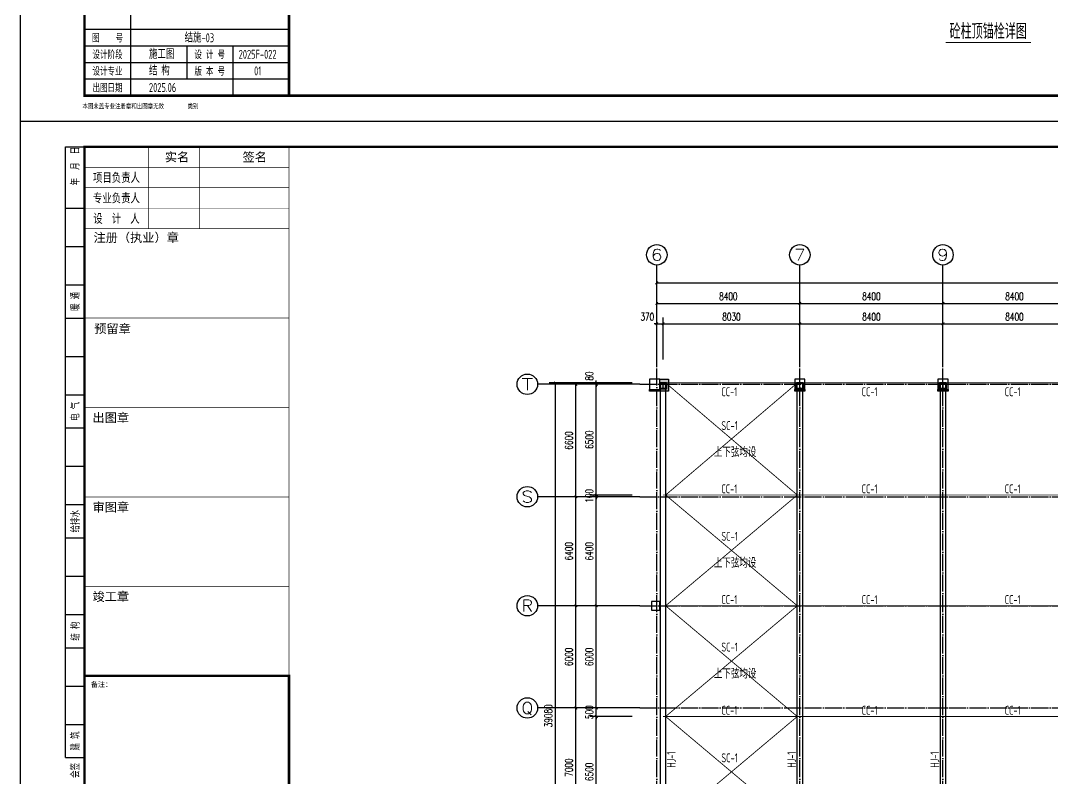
# Model space of a CAD drawing. Extents: x 712773 to 1022356, y -298958 to 209542.
# Drawn here: x 712773 to 773348, y -96326 to -51851 of the extents above; entities that cross this region are included whole.
import ezdxf
from ezdxf.enums import TextEntityAlignment as Align

# ---------------------------------------------------------------- set-up
doc = ezdxf.new("R2010")
doc.units = 0
doc.header["$LTSCALE"] = 500
doc.header["$MEASUREMENT"] = 0
doc.linetypes.add('DOTE', pattern=[2.42, 2, -0.2, 0.02, -0.2])
doc.layers.get('0').update_dxf_attribs({"linetype": 'CONTINUOUS'})
doc.layers.get('DEFPOINTS').update_dxf_attribs({"linetype": 'CONTINUOUS'})
doc.layers.add('0S-柱-线', color=50, linetype='CONTINUOUS', lineweight=30)
for name, color, linetype in [('2001', 4, 'CONTINUOUS'), ('AXIS', 3, 'CONTINUOUS'), ('AXIS_TEXT', 7, 'CONTINUOUS'), ('CAMERA', 6, 'CONTINUOUS'), ('DOTE', 1, 'DOTE'), ('PUB_TEXT', 7, 'CONTINUOUS'), ('T-TK', 157, 'CONTINUOUS'), ('图层1', 165, 'CONTINUOUS'), ('梁柱', 4, 'CONTINUOUS'), ('照明平面标注层', 111, 'CONTINUOUS'), ('钢架', 7, 'CONTINUOUS')]:
    doc.layers.add(name, color=color, linetype=linetype)
doc.styles.add('_TCH_AXIS', font='COMPLEX', dxfattribs={"bigfont": 'GBCBIG'})
doc.styles.add('_TCH_DIM', font='SIMPLEX', dxfattribs={"bigfont": 'GBCBIG'})
doc.styles.add('_TCH_DIM_T3', font='SIMPLEX', dxfattribs={"width": 0.705882, "bigfont": 'GBCBIG'})
doc.styles.add('COMPLEX', font='COMPLEX')
doc.styles.add('TK1-TY', font='simhei.ttf')
doc.styles.add('TK2-TY', font='', dxfattribs={"width": 0.8})
doc.styles.add('TSSD_Dimension', font='Tssdeng.shx', dxfattribs={"width": 0.7, "bigfont": 'hztxt.shx'})
doc.styles.add('TSSD_Rein', font='tssdeng.shx', dxfattribs={"width": 0.7, "bigfont": 'hztxt.shx'})
doc.styles.add('图框JND-宋体', font='')
doc.styles.get('TK2-TY').set_extended_font_data('NSimSun')
doc.styles.get('图框JND-宋体').set_extended_font_data('SimSun')
doc.dimstyles.new('_TCH_ARCH&&150', dxfattribs={"dimtxt": 446.25, "dimasz": 150, "dimexe": 375, "dimexo": 450, "dimgap": 189.375, "dimtad": 1, "dimdec": 0, "dimzin": 0, "dimdsep": 46, "dimtxsty": '_TCH_DIM_T3', "dimblk": 'ARCHTICK', "dimcen": 0.09, "dimclrt": 7, "dimazin": 2, "dimtfac": 1, "dimtdec": 0, "dimtix": 1, "dimtmove": 2, "dimatfit": 3, "dimfxl": 0, "dimtolj": 1, "dimtzin": 0, "dimarcsym": 0})

# ---------------------------------------------------------------- blocks, each defined once
blk = doc.blocks.new('A1E图框')
at = {"layer": 'T-TK'}
for p, q in [((34800, -84100), (34800, -24700)), ((34800, -24700), (118900, -24700)), ((36550, -49600), (36550, -25700)), ((36550, -25700), (37300, -25700)), ((36550, -28100), (37300, -28100)), ((36550, -29600), (37300, -29600)), ((36550, -31100), (37300, -31100)), ((36550, -32400), (37300, -32400)), ((36550, -33900), (37300, -33900)), ((36550, -35400), (37300, -35400)), ((36550, -36700), (37300, -36700)), ((36550, -36700), (37300, -36700)), ((36550, -38200), (37300, -38200)), ((36550, -39700), (37300, -39700)), ((36550, -41000), (37300, -41000)), ((36550, -41000), (37300, -41000)), ((36550, -42500), (37300, -42500)), ((36550, -44000), (37300, -44000)), ((36550, -45300), (37300, -45300)), ((36550, -46800), (37300, -46800)), ((36550, -48300), (37300, -48300)), ((36550, -49600), (37300, -49600)), ((39100, -75307), (39100, -83107)), ((45300, -80507), (37300, -80507)), ((45300, -81157), (37300, -81157)), ((41300, -81157), (41300, -82457)), ((43100, -81157), (43100, -83107)), ((45300, -81807), (37300, -81807)), ((45300, -82457), (37300, -82457)), ((34800, -84100), (118900, -84100))]:
    blk.add_line(p, q, dxfattribs=at)
for points, const_width in [([(37300, -83100), (117900, -83100), (117900, -25700), (37300, -25700)], 100), ([(45300, -83100), (37300, -83100), (37300, -46400), (45300, -46400)], 100), ([(37300, -83100), (45300, -83100), (45300, -55400), (37300, -55400)], 60)]:
    blk.add_lwpolyline(points, close=True, dxfattribs=dict(at, const_width=const_width))
at = {"layer": '图层1', "linetype": 'Continuous'}
for p in [(43800, -25700), (37300, -46400)]:
    blk.add_line(p, (37300, -25700), dxfattribs=at)
at = {"layer": '图层1', "linetype": 'Continuous', "const_width": 25}
for points in [[(39800, -25700), (39800, -28900)], [(41800, -25700), (41800, -28900)], [(45300, -25700), (45300, -46400)], [(45300, -26500), (37300, -26500)], [(45300, -27300), (37300, -27300)], [(45300, -28100), (37300, -28100)], [(45300, -28900), (37300, -28900)], [(45300, -32400), (37300, -32400)], [(45300, -35900), (37300, -35900)], [(45300, -39400), (37300, -39400)], [(45300, -42900), (37300, -42900)], [(43800, -46400), (37300, -46400)]]:
    blk.add_lwpolyline(points, dxfattribs=at)
at = {"layer": 'AXIS_TEXT', "style": 'TSSD_Dimension', "width": 0.7}
for s, p in [('施工图', (39823, -81654)), ('2025F-022', (43334, -81654)), ('结 构 ', (39823, -82304)), ('01', (43938, -82304)), ('2025.06', (39823, -82954))]:
    blk.add_text(s, height=350, dxfattribs=at).set_placement(p)
at = {"layer": 'T-TK', "style": 'TK2-TY', "width": 0.7}
blk.add_text('年  月  日', height=300, rotation=90, dxfattribs=at).set_placement((37073, -27212))
for s, p in [('暖 通', (36926, -31750)), ('电 气', (36927, -36050)), ('给排水', (36929, -40350)), ('结 构', (36929, -44650)), ('建 筑', (36928, -48950)), ('会签', (36925, -50102))]:
    blk.add_text(s, height=300, rotation=90, dxfattribs=at).set_placement(p, align=Align.MIDDLE_CENTER)
at = {"layer": 'T-TK', "style": 'TK1-TY'}
blk.add_text('备注：', height=200, dxfattribs=at).set_placement((37544, -46836))
at = {"layer": 'T-TK', "style": 'TK2-TY', "width": 0.7}
for s, p in [('图    号', (38200, -80832)), ('设计阶段', (38200, -81482)), ('设 计 号', (42200, -81483)), ('设计专业', (38200, -82132)), ('版 本 号', (42200, -82134)), ('出图日期', (38200, -82782))]:
    blk.add_text(s, height=300, dxfattribs=at).set_placement(p, align=Align.MIDDLE_CENTER)
at = {"layer": 'T-TK', "style": 'TK2-TY', "width": 0.8}
for s, height, p in [('本图未盖专业注册章和出图章无效', 189.87, (37220, -83601)), ('类别', 189.9, (41332, -83601))]:
    blk.add_text(s, height=height, dxfattribs=at).set_placement(p)
at = {"layer": '图层1', "style": '图框JND-宋体'}
for s, p in [('实名', (40921, -26100)), ('签名', (43965, -26100))]:
    blk.add_text(s, height=350, dxfattribs=at).set_placement(p, align=Align.MIDDLE_CENTER)
at = {"layer": '图层1', "style": '图框JND-宋体', "width": 0.75}
for s, p in [('项目负责人', (38550, -26900)), ('专业负责人', (38550, -27700)), ('设  计  人', (38550, -28500))]:
    blk.add_text(s, height=350, dxfattribs=at).set_placement(p, align=Align.MIDDLE_CENTER)
at = {"layer": '图层1', "style": '图框JND-宋体'}
for s, p in [('注册（执业）章', (37653, -29074)), ('预留章', (37679, -32643)), ('出图章', (37614, -36124)), ('审图章', (37614, -39624)), ('竣工章', (37614, -43124))]:
    blk.add_text(s, height=350, dxfattribs=at).set_placement(p, align=Align.TOP_LEFT)
blk = doc.blocks.new('esrtggheghghsgehrbe')
for points in [[(750803, -72896), (750803, -73596), (750303, -73596), (749703, -73596), (749703, -73496), (750303, -73496), (750303, -72896)], [(750298, -73091), (750688, -73091), (750688, -73481), (750298, -73481)], [(758328, -73091), (758718, -73091), (758718, -73481), (758328, -73481)], [(766728, -73091), (767118, -73091), (767118, -73481), (766728, -73481)], [(758223, -73596), (758223, -73496), (758823, -73496), (758823, -73596)], [(766623, -73596), (766623, -73496), (767223, -73496), (767223, -73596)]]:
    blk.add_lwpolyline(points, close=True)
at = {"layer": '梁柱'}
for p, q in [((750368, -73116), (750618, -73116)), ((750368, -73130), (750368, -73116)), ((750368, -73130), (750618, -73130)), ((750489, -73442), (750489, -73130)), ((750498, -73442), (750498, -73130)), ((750618, -73116), (750618, -73130)), ((758398, -73116), (758648, -73116)), ((758398, -73130), (758398, -73116)), ((758398, -73130), (758648, -73130)), ((758519, -73442), (758519, -73130)), ((758528, -73442), (758528, -73130)), ((758648, -73116), (758648, -73130)), ((766798, -73116), (767048, -73116)), ((766798, -73130), (766798, -73116)), ((766798, -73130), (767048, -73130)), ((766919, -73442), (766919, -73130)), ((766928, -73442), (766928, -73130)), ((767048, -73116), (767048, -73130)), ((750618, -73442), (750368, -73442)), ((750368, -73456), (750368, -73442)), ((750618, -73456), (750368, -73456)), ((750618, -73442), (750618, -73456)), ((758648, -73442), (758398, -73442)), ((758398, -73456), (758398, -73442)), ((758648, -73456), (758398, -73456)), ((758648, -73442), (758648, -73456)), ((767048, -73442), (766798, -73442)), ((766798, -73456), (766798, -73442)), ((767048, -73456), (766798, -73456)), ((767048, -73442), (767048, -73456))]:
    blk.add_line(p, q, dxfattribs=at)
blk = doc.blocks.new('_ArchTick')
at = {"color": 0, "linetype": 'ByBlock', "const_width": 0.4}
blk.add_lwpolyline([(-0.5, -0.5), (0.5, 0.5)], dxfattribs=at)
blk = doc.blocks.new('*D78')
at = {"layer": 'AXIS', "color": 0, "lineweight": -2, "transparency": 16777216}
for p, q in [((750123, -71746), (750123, -66871)), ((817323, -71746), (817323, -66871)), ((750123, -67246), (817323, -67246))]:
    blk.add_line(p, q, dxfattribs=at)
at = {"layer": 'DEFPOINTS', "color": 0, "transparency": 16777216}
for p in [(817323, -67246), (750123, -72196), (817323, -72196)]:
    blk.add_point(p, dxfattribs=at)
at = {"layer": 'AXIS', "color": 0, "lineweight": -2, "transparency": 16777216, "xscale": 150, "yscale": 150, "zscale": 150, "rotation": 180}
blk.add_blockref('_ArchTick', (750123, -67246), dxfattribs=at)
at = {"layer": 'AXIS', "color": 0, "lineweight": -2, "transparency": 16777216, "xscale": 150, "yscale": 150, "zscale": 150}
blk.add_blockref('_ArchTick', (817323, -67246), dxfattribs=at)
at = {"layer": 'AXIS', "color": 7, "transparency": 16777216, "insert": (783723, -66833), "char_height": 446.2, "attachment_point": 5, "style": '_TCH_DIM_T3'}
blk.add_mtext('\\A1;67200', dxfattribs=at)
blk = doc.blocks.new('*D79')
at = {"layer": 'AXIS', "color": 0, "lineweight": -2, "transparency": 16777216}
for p, q in [((750123, -71746), (750123, -68071)), ((750123, -68446), (758523, -68446)), ((758523, -71746), (758523, -68071))]:
    blk.add_line(p, q, dxfattribs=at)
at = {"layer": 'DEFPOINTS', "color": 0, "transparency": 16777216}
for p in [(758523, -68446), (750123, -72196), (758523, -72196)]:
    blk.add_point(p, dxfattribs=at)
at = {"layer": 'AXIS', "color": 0, "lineweight": -2, "transparency": 16777216, "xscale": 150, "yscale": 150, "zscale": 150, "rotation": 180}
blk.add_blockref('_ArchTick', (750123, -68446), dxfattribs=at)
at = {"layer": 'AXIS', "color": 0, "lineweight": -2, "transparency": 16777216, "xscale": 150, "yscale": 150, "zscale": 150}
blk.add_blockref('_ArchTick', (758523, -68446), dxfattribs=at)
at = {"layer": 'AXIS', "color": 7, "transparency": 16777216, "insert": (754323, -68033), "char_height": 446.2, "attachment_point": 5, "style": '_TCH_DIM_T3'}
blk.add_mtext('\\A1;8400', dxfattribs=at)
blk = doc.blocks.new('*D80')
at = {"layer": 'AXIS', "color": 0, "lineweight": -2, "transparency": 16777216}
for p, q in [((758523, -71746), (758523, -68071)), ((758523, -68446), (766923, -68446)), ((766923, -71746), (766923, -68071))]:
    blk.add_line(p, q, dxfattribs=at)
at = {"layer": 'DEFPOINTS', "color": 0, "transparency": 16777216}
for p in [(766923, -68446), (758523, -72196), (766923, -72196)]:
    blk.add_point(p, dxfattribs=at)
at = {"layer": 'AXIS', "color": 0, "lineweight": -2, "transparency": 16777216, "xscale": 150, "yscale": 150, "zscale": 150, "rotation": 180}
blk.add_blockref('_ArchTick', (758523, -68446), dxfattribs=at)
at = {"layer": 'AXIS', "color": 0, "lineweight": -2, "transparency": 16777216, "xscale": 150, "yscale": 150, "zscale": 150}
blk.add_blockref('_ArchTick', (766923, -68446), dxfattribs=at)
at = {"layer": 'AXIS', "color": 7, "transparency": 16777216, "insert": (762723, -68033), "char_height": 446.2, "attachment_point": 5, "style": '_TCH_DIM_T3'}
blk.add_mtext('\\A1;8400', dxfattribs=at)
blk = doc.blocks.new('*D81')
at = {"layer": 'AXIS', "color": 0, "lineweight": -2, "transparency": 16777216}
for p, q in [((766923, -71746), (766923, -68071)), ((766923, -68446), (775323, -68446)), ((775323, -71746), (775323, -68071))]:
    blk.add_line(p, q, dxfattribs=at)
at = {"layer": 'DEFPOINTS', "color": 0, "transparency": 16777216}
for p in [(775323, -68446), (766923, -72196), (775323, -72196)]:
    blk.add_point(p, dxfattribs=at)
at = {"layer": 'AXIS', "color": 0, "lineweight": -2, "transparency": 16777216, "xscale": 150, "yscale": 150, "zscale": 150, "rotation": 180}
blk.add_blockref('_ArchTick', (766923, -68446), dxfattribs=at)
at = {"layer": 'AXIS', "color": 0, "lineweight": -2, "transparency": 16777216, "xscale": 150, "yscale": 150, "zscale": 150}
blk.add_blockref('_ArchTick', (775323, -68446), dxfattribs=at)
at = {"layer": 'AXIS', "color": 7, "transparency": 16777216, "insert": (771123, -68033), "char_height": 446.2, "attachment_point": 5, "style": '_TCH_DIM_T3'}
blk.add_mtext('\\A1;8400', dxfattribs=at)
blk = doc.blocks.new('*D88')
at = {"layer": 'AXIS', "color": 0, "lineweight": -2, "transparency": 16777216}
for p, q in [((748673, -73116), (743798, -73116)), ((744173, -112196), (744173, -73116)), ((748673, -112196), (743798, -112196))]:
    blk.add_line(p, q, dxfattribs=at)
at = {"layer": 'DEFPOINTS', "color": 0, "transparency": 16777216}
for p in [(744173, -73116), (749123, -73116), (749123, -112196)]:
    blk.add_point(p, dxfattribs=at)
at = {"layer": 'AXIS', "color": 0, "lineweight": -2, "transparency": 16777216, "xscale": 150, "yscale": 150, "zscale": 150}
for p, rotation in [((744173, -73116), 90), ((744173, -112196), 270)]:
    blk.add_blockref('_ArchTick', p, dxfattribs=dict(at, rotation=rotation))
at = {"layer": 'AXIS', "color": 7, "transparency": 16777216, "insert": (743761, -92656), "char_height": 446.2, "attachment_point": 5, "rotation": 90, "style": '_TCH_DIM_T3'}
blk.add_mtext('\\A1;39080', dxfattribs=at)
blk = doc.blocks.new('*D91')
at = {"layer": 'AXIS', "color": 0, "lineweight": -2, "transparency": 16777216}
for p, q in [((748673, -92196), (744998, -92196)), ((745373, -99196), (745373, -92196)), ((748673, -99196), (744998, -99196))]:
    blk.add_line(p, q, dxfattribs=at)
at = {"layer": 'DEFPOINTS', "color": 0, "transparency": 16777216}
for p in [(745373, -92196), (749123, -92196), (749123, -99196)]:
    blk.add_point(p, dxfattribs=at)
at = {"layer": 'AXIS', "color": 0, "lineweight": -2, "transparency": 16777216, "xscale": 150, "yscale": 150, "zscale": 150}
for p, rotation in [((745373, -92196), 90), ((745373, -99196), 270)]:
    blk.add_blockref('_ArchTick', p, dxfattribs=dict(at, rotation=rotation))
at = {"layer": 'AXIS', "color": 7, "transparency": 16777216, "insert": (744961, -95696), "char_height": 446.2, "attachment_point": 5, "rotation": 90, "style": '_TCH_DIM_T3'}
blk.add_mtext('\\A1;7000', dxfattribs=at)
blk = doc.blocks.new('*D92')
at = {"layer": 'AXIS', "color": 0, "lineweight": -2, "transparency": 16777216}
for p, q in [((748673, -86196), (744998, -86196)), ((745373, -92196), (745373, -86196)), ((748673, -92196), (744998, -92196))]:
    blk.add_line(p, q, dxfattribs=at)
at = {"layer": 'DEFPOINTS', "color": 0, "transparency": 16777216}
for p in [(745373, -86196), (749123, -86196), (749123, -92196)]:
    blk.add_point(p, dxfattribs=at)
at = {"layer": 'AXIS', "color": 0, "lineweight": -2, "transparency": 16777216, "xscale": 150, "yscale": 150, "zscale": 150}
for p, rotation in [((745373, -86196), 90), ((745373, -92196), 270)]:
    blk.add_blockref('_ArchTick', p, dxfattribs=dict(at, rotation=rotation))
at = {"layer": 'AXIS', "color": 7, "transparency": 16777216, "insert": (744961, -89196), "char_height": 446.2, "attachment_point": 5, "rotation": 90, "style": '_TCH_DIM_T3'}
blk.add_mtext('\\A1;6000', dxfattribs=at)
blk = doc.blocks.new('*D93')
at = {"layer": 'AXIS', "color": 0, "lineweight": -2, "transparency": 16777216}
for p, q in [((748673, -79796), (744998, -79796)), ((745373, -86196), (745373, -79796)), ((748673, -86196), (744998, -86196))]:
    blk.add_line(p, q, dxfattribs=at)
at = {"layer": 'DEFPOINTS', "color": 0, "transparency": 16777216}
for p in [(745373, -79796), (749123, -79796), (749123, -86196)]:
    blk.add_point(p, dxfattribs=at)
at = {"layer": 'AXIS', "color": 0, "lineweight": -2, "transparency": 16777216, "xscale": 150, "yscale": 150, "zscale": 150}
for p, rotation in [((745373, -79796), 90), ((745373, -86196), 270)]:
    blk.add_blockref('_ArchTick', p, dxfattribs=dict(at, rotation=rotation))
at = {"layer": 'AXIS', "color": 7, "transparency": 16777216, "insert": (744961, -82996), "char_height": 446.2, "attachment_point": 5, "rotation": 90, "style": '_TCH_DIM_T3'}
blk.add_mtext('\\A1;6400', dxfattribs=at)
blk = doc.blocks.new('*D94')
at = {"layer": 'AXIS', "color": 0, "lineweight": -2, "transparency": 16777216}
for p, q in [((748673, -73196), (744998, -73196)), ((745373, -79796), (745373, -73196)), ((748673, -79796), (744998, -79796))]:
    blk.add_line(p, q, dxfattribs=at)
at = {"layer": 'DEFPOINTS', "color": 0, "transparency": 16777216}
for p in [(745373, -73196), (749123, -73196), (749123, -79796)]:
    blk.add_point(p, dxfattribs=at)
at = {"layer": 'AXIS', "color": 0, "lineweight": -2, "transparency": 16777216, "xscale": 150, "yscale": 150, "zscale": 150}
for p, rotation in [((745373, -73196), 90), ((745373, -79796), 270)]:
    blk.add_blockref('_ArchTick', p, dxfattribs=dict(at, rotation=rotation))
at = {"layer": 'AXIS', "color": 7, "transparency": 16777216, "insert": (744961, -76496), "char_height": 446.2, "attachment_point": 5, "rotation": 90, "style": '_TCH_DIM_T3'}
blk.add_mtext('\\A1;6600', dxfattribs=at)
blk = doc.blocks.new('*D105')
at = {"layer": 'AXIS', "color": 0, "lineweight": -2, "transparency": 16777216}
for p, q in [((748673, -92696), (746198, -92696)), ((746573, -99196), (746573, -92696)), ((748673, -99196), (746198, -99196))]:
    blk.add_line(p, q, dxfattribs=at)
at = {"layer": 'DEFPOINTS', "color": 0, "transparency": 16777216}
for p in [(746573, -92696), (749123, -92696), (749123, -99196)]:
    blk.add_point(p, dxfattribs=at)
at = {"layer": 'AXIS', "color": 0, "lineweight": -2, "transparency": 16777216, "xscale": 150, "yscale": 150, "zscale": 150}
for p, rotation in [((746573, -92696), 90), ((746573, -99196), 270)]:
    blk.add_blockref('_ArchTick', p, dxfattribs=dict(at, rotation=rotation))
at = {"layer": 'AXIS', "color": 7, "transparency": 16777216, "insert": (746161, -95946), "char_height": 446.2, "attachment_point": 5, "rotation": 90, "style": '_TCH_DIM_T3'}
blk.add_mtext('\\A1;6500', dxfattribs=at)
blk = doc.blocks.new('*D106')
at = {"layer": 'AXIS', "color": 0, "lineweight": -2, "transparency": 16777216}
for p, q in [((746573, -92196), (746573, -92046)), ((748673, -92196), (746198, -92196)), ((746573, -92696), (746573, -92196)), ((748673, -92696), (746198, -92696)), ((746573, -92696), (746573, -92846))]:
    blk.add_line(p, q, dxfattribs=at)
at = {"layer": 'DEFPOINTS', "color": 0, "transparency": 16777216}
for p in [(746573, -92196), (749123, -92196), (749123, -92696)]:
    blk.add_point(p, dxfattribs=at)
at = {"layer": 'AXIS', "color": 0, "lineweight": -2, "transparency": 16777216, "xscale": 150, "yscale": 150, "zscale": 150}
for p, rotation in [((746573, -92196), 270), ((746573, -92696), 90)]:
    blk.add_blockref('_ArchTick', p, dxfattribs=dict(at, rotation=rotation))
at = {"layer": 'AXIS', "color": 7, "transparency": 16777216, "insert": (746161, -92446), "char_height": 446.2, "attachment_point": 5, "rotation": 90, "style": '_TCH_DIM_T3'}
blk.add_mtext('\\A1;500', dxfattribs=at)
blk = doc.blocks.new('*D107')
at = {"layer": 'AXIS', "color": 0, "lineweight": -2, "transparency": 16777216}
for p, q in [((748673, -86196), (746198, -86196)), ((746573, -92196), (746573, -86196)), ((748673, -92196), (746198, -92196))]:
    blk.add_line(p, q, dxfattribs=at)
at = {"layer": 'DEFPOINTS', "color": 0, "transparency": 16777216}
for p in [(746573, -86196), (749123, -86196), (749123, -92196)]:
    blk.add_point(p, dxfattribs=at)
at = {"layer": 'AXIS', "color": 0, "lineweight": -2, "transparency": 16777216, "xscale": 150, "yscale": 150, "zscale": 150}
for p, rotation in [((746573, -86196), 90), ((746573, -92196), 270)]:
    blk.add_blockref('_ArchTick', p, dxfattribs=dict(at, rotation=rotation))
at = {"layer": 'AXIS', "color": 7, "transparency": 16777216, "insert": (746161, -89196), "char_height": 446.2, "attachment_point": 5, "rotation": 90, "style": '_TCH_DIM_T3'}
blk.add_mtext('\\A1;6000', dxfattribs=at)
blk = doc.blocks.new('*D108')
at = {"layer": 'AXIS', "color": 0, "lineweight": -2, "transparency": 16777216}
for p, q in [((748673, -79796), (746198, -79796)), ((746573, -86196), (746573, -79796)), ((748673, -86196), (746198, -86196))]:
    blk.add_line(p, q, dxfattribs=at)
at = {"layer": 'DEFPOINTS', "color": 0, "transparency": 16777216}
for p in [(746573, -79796), (749123, -79796), (749123, -86196)]:
    blk.add_point(p, dxfattribs=at)
at = {"layer": 'AXIS', "color": 0, "lineweight": -2, "transparency": 16777216, "xscale": 150, "yscale": 150, "zscale": 150}
for p, rotation in [((746573, -79796), 90), ((746573, -86196), 270)]:
    blk.add_blockref('_ArchTick', p, dxfattribs=dict(at, rotation=rotation))
at = {"layer": 'AXIS', "color": 7, "transparency": 16777216, "insert": (746161, -82996), "char_height": 446.2, "attachment_point": 5, "rotation": 90, "style": '_TCH_DIM_T3'}
blk.add_mtext('\\A1;6400', dxfattribs=at)
blk = doc.blocks.new('*D109')
at = {"layer": 'AXIS', "color": 0, "lineweight": -2, "transparency": 16777216}
for p, q in [((748673, -79696), (746198, -79696)), ((748673, -79796), (746198, -79796)), ((746573, -79696), (746573, -79546)), ((746573, -79796), (746573, -79696)), ((746573, -79796), (746573, -79946))]:
    blk.add_line(p, q, dxfattribs=at)
at = {"layer": 'DEFPOINTS', "color": 0, "transparency": 16777216}
for p in [(746573, -79696), (749123, -79696), (749123, -79796)]:
    blk.add_point(p, dxfattribs=at)
at = {"layer": 'AXIS', "color": 0, "lineweight": -2, "transparency": 16777216, "xscale": 150, "yscale": 150, "zscale": 150}
for p, rotation in [((746573, -79696), 270), ((746573, -79796), 90)]:
    blk.add_blockref('_ArchTick', p, dxfattribs=dict(at, rotation=rotation))
at = {"layer": 'AXIS', "color": 7, "transparency": 16777216, "insert": (746161, -79746), "char_height": 446.2, "attachment_point": 5, "rotation": 90, "style": '_TCH_DIM_T3'}
blk.add_mtext('\\A1;100', dxfattribs=at)
blk = doc.blocks.new('*D110')
at = {"layer": 'AXIS', "color": 0, "lineweight": -2, "transparency": 16777216}
for p, q in [((748673, -73196), (746198, -73196)), ((746573, -79696), (746573, -73196)), ((748673, -79696), (746198, -79696))]:
    blk.add_line(p, q, dxfattribs=at)
at = {"layer": 'DEFPOINTS', "color": 0, "transparency": 16777216}
for p in [(746573, -73196), (749123, -73196), (749123, -79696)]:
    blk.add_point(p, dxfattribs=at)
at = {"layer": 'AXIS', "color": 0, "lineweight": -2, "transparency": 16777216, "xscale": 150, "yscale": 150, "zscale": 150}
for p, rotation in [((746573, -73196), 90), ((746573, -79696), 270)]:
    blk.add_blockref('_ArchTick', p, dxfattribs=dict(at, rotation=rotation))
at = {"layer": 'AXIS', "color": 7, "transparency": 16777216, "insert": (746161, -76446), "char_height": 446.2, "attachment_point": 5, "rotation": 90, "style": '_TCH_DIM_T3'}
blk.add_mtext('\\A1;6500', dxfattribs=at)
blk = doc.blocks.new('*D111')
at = {"layer": 'AXIS', "color": 0, "lineweight": -2, "transparency": 16777216}
for p, q in [((748673, -73116), (746198, -73116)), ((748673, -73196), (746198, -73196)), ((746573, -73116), (746573, -72966)), ((746573, -73196), (746573, -73116)), ((746573, -73196), (746573, -73346))]:
    blk.add_line(p, q, dxfattribs=at)
at = {"layer": 'DEFPOINTS', "color": 0, "transparency": 16777216}
for p in [(746573, -73116), (749123, -73116), (749123, -73196)]:
    blk.add_point(p, dxfattribs=at)
at = {"layer": 'AXIS', "color": 0, "lineweight": -2, "transparency": 16777216, "xscale": 150, "yscale": 150, "zscale": 150}
for p, rotation in [((746573, -73116), 270), ((746573, -73196), 90)]:
    blk.add_blockref('_ArchTick', p, dxfattribs=dict(at, rotation=rotation))
at = {"layer": 'AXIS', "color": 7, "transparency": 16777216, "insert": (746161, -72711), "char_height": 446.2, "attachment_point": 5, "rotation": 90, "style": '_TCH_DIM_T3'}
blk.add_mtext('\\A1;80', dxfattribs=at)
blk = doc.blocks.new('*D207')
at = {"layer": 'AXIS', "color": 0, "lineweight": -2, "transparency": 16777216}
for p, q in [((750123, -69646), (749973, -69646)), ((750123, -71746), (750123, -69271)), ((750123, -69646), (750493, -69646)), ((750493, -71746), (750493, -69271)), ((750493, -69646), (750643, -69646))]:
    blk.add_line(p, q, dxfattribs=at)
at = {"layer": 'DEFPOINTS', "color": 0, "transparency": 16777216}
for p in [(750493, -69646), (750123, -72196), (750493, -72196)]:
    blk.add_point(p, dxfattribs=at)
at = {"layer": 'AXIS', "color": 0, "lineweight": -2, "transparency": 16777216, "xscale": 150, "yscale": 150, "zscale": 150}
blk.add_blockref('_ArchTick', (750123, -69646), dxfattribs=at)
at = {"layer": 'AXIS', "color": 0, "lineweight": -2, "transparency": 16777216, "xscale": 150, "yscale": 150, "zscale": 150, "rotation": 180}
blk.add_blockref('_ArchTick', (750493, -69646), dxfattribs=at)
at = {"layer": 'AXIS', "color": 7, "transparency": 16777216, "insert": (749568, -69233), "char_height": 446.2, "attachment_point": 5, "style": '_TCH_DIM_T3'}
blk.add_mtext('\\A1;370', dxfattribs=at)
blk = doc.blocks.new('*D208')
at = {"layer": 'AXIS', "color": 0, "lineweight": -2, "transparency": 16777216}
for p, q in [((750493, -71746), (750493, -69271)), ((750493, -69646), (758523, -69646)), ((758523, -71746), (758523, -69271))]:
    blk.add_line(p, q, dxfattribs=at)
at = {"layer": 'DEFPOINTS', "color": 0, "transparency": 16777216}
for p in [(758523, -69646), (750493, -72196), (758523, -72196)]:
    blk.add_point(p, dxfattribs=at)
at = {"layer": 'AXIS', "color": 0, "lineweight": -2, "transparency": 16777216, "xscale": 150, "yscale": 150, "zscale": 150, "rotation": 180}
blk.add_blockref('_ArchTick', (750493, -69646), dxfattribs=at)
at = {"layer": 'AXIS', "color": 0, "lineweight": -2, "transparency": 16777216, "xscale": 150, "yscale": 150, "zscale": 150}
blk.add_blockref('_ArchTick', (758523, -69646), dxfattribs=at)
at = {"layer": 'AXIS', "color": 7, "transparency": 16777216, "insert": (754508, -69233), "char_height": 446.2, "attachment_point": 5, "style": '_TCH_DIM_T3'}
blk.add_mtext('\\A1;8030', dxfattribs=at)
blk = doc.blocks.new('*D209')
at = {"layer": 'AXIS', "color": 0, "lineweight": -2, "transparency": 16777216}
for p, q in [((758523, -71746), (758523, -69271)), ((758523, -69646), (766923, -69646)), ((766923, -71746), (766923, -69271))]:
    blk.add_line(p, q, dxfattribs=at)
at = {"layer": 'DEFPOINTS', "color": 0, "transparency": 16777216}
for p in [(766923, -69646), (758523, -72196), (766923, -72196)]:
    blk.add_point(p, dxfattribs=at)
at = {"layer": 'AXIS', "color": 0, "lineweight": -2, "transparency": 16777216, "xscale": 150, "yscale": 150, "zscale": 150, "rotation": 180}
blk.add_blockref('_ArchTick', (758523, -69646), dxfattribs=at)
at = {"layer": 'AXIS', "color": 0, "lineweight": -2, "transparency": 16777216, "xscale": 150, "yscale": 150, "zscale": 150}
blk.add_blockref('_ArchTick', (766923, -69646), dxfattribs=at)
at = {"layer": 'AXIS', "color": 7, "transparency": 16777216, "insert": (762723, -69233), "char_height": 446.2, "attachment_point": 5, "style": '_TCH_DIM_T3'}
blk.add_mtext('\\A1;8400', dxfattribs=at)
blk = doc.blocks.new('*D210')
at = {"layer": 'AXIS', "color": 0, "lineweight": -2, "transparency": 16777216}
for p, q in [((766923, -71746), (766923, -69271)), ((766923, -69646), (775323, -69646)), ((775323, -71746), (775323, -69271))]:
    blk.add_line(p, q, dxfattribs=at)
at = {"layer": 'DEFPOINTS', "color": 0, "transparency": 16777216}
for p in [(775323, -69646), (766923, -72196), (775323, -72196)]:
    blk.add_point(p, dxfattribs=at)
at = {"layer": 'AXIS', "color": 0, "lineweight": -2, "transparency": 16777216, "xscale": 150, "yscale": 150, "zscale": 150, "rotation": 180}
blk.add_blockref('_ArchTick', (766923, -69646), dxfattribs=at)
at = {"layer": 'AXIS', "color": 0, "lineweight": -2, "transparency": 16777216, "xscale": 150, "yscale": 150, "zscale": 150}
blk.add_blockref('_ArchTick', (775323, -69646), dxfattribs=at)
at = {"layer": 'AXIS', "color": 7, "transparency": 16777216, "insert": (771123, -69233), "char_height": 446.2, "attachment_point": 5, "style": '_TCH_DIM_T3'}
blk.add_mtext('\\A1;8400', dxfattribs=at)
blk = doc.blocks.new('_AXISO')
blk.add_circle((0, 0), 0.5)
at = {"layer": 'AXIS_TEXT', "style": 'COMPLEX', "width": 1.302083}
blk.add_attdef('A', text='', height=0.56, dxfattribs=at).set_placement((-0.25, -0.28), (0.25, -0.28), align=Align.FIT)

msp = doc.modelspace()

# ---------------------------------------------------------------- hatches: boundary and pattern name
h = msp.add_hatch()
h.set_pattern_fill('混凝土', color=256, scale=50)
h.set_pattern_definition([(50, (0, -89100), (358.63009, -31.37607), [37.5, -412.5]), (355, (0, -89100), (-69.37567, 376.09607), [30, -330]), (100.4514, (29.9, -89102.6), (289.25469, 344.71977), [31.8701, -350.57106]), (46.1842, (0, -89000), (533.62052, -82.7595), [56.25, -618.75]), (96.6356, (44.47, -89006.9), (467.33135, 487.05894), [47.80514, -525.8565]), (351.1842, (0, -89000), (467.33097, 487.0593), [45, -495]), (21, (50, -89025), (298.45353, -201.30945), [37.5, -412.5]), (326, (50, -89025), (121.65767, 362.57502), [30, -330]), (71.4514, (74.87, -89041.78), (420.11131, 161.26525), [31.8701, -350.57106]), (37.5, (0, -89100), (6.079928, 166.446927), [0, -326, 0, -335, 0, -331.25]), (7.5, (0, -89100), (131.53477, 197.205856), [0, -191, 0, -318.5, 0, -126.25]), (327.5, (-111.5, -89100), (266.911218, -11.277436), [0, -125, 0, -390, 0, -517.5]), (317.5, (-161.5, -89100), (291.593085, 50.05249), [0, -162.5, 0, -259, 0, -367.5])])
h.paths.add_polyline_path([(750803, -72895.5), (750803, -73595.5), (750303, -73595.5), (749703, -73595.5), (749703, -73495.5), (750303, -73495.5), (750303, -72895.5)])
h.paths.add_polyline_path([(758223, -73595.5), (758223, -73495.5), (758823, -73495.5), (758823, -73595.5)])
h.paths.add_polyline_path([(766623, -73595.5), (766623, -73495.5), (767223, -73495.5), (767223, -73595.5)])
h.paths.add_polyline_path([(775023, -73595.5), (775023, -73495.5), (775623, -73495.5), (775623, -73595.5)])
h.paths.add_polyline_path([(783803, -73595.5), (783803, -73495.5), (784403, -73495.5), (784403, -73595.5)])
h.paths.add_polyline_path([(783043, -73595.5), (783043, -73495.5), (783643, -73495.5), (783643, -73595.5)])
h.paths.add_polyline_path([(791823, -73595.5), (791823, -73495.5), (792423, -73495.5), (792423, -73595.5)])
h.paths.add_polyline_path([(800223, -73595.5), (800223, -73495.5), (800823, -73495.5), (800823, -73595.5)])
h.paths.add_polyline_path([(808623, -73595.5), (808623, -73495.5), (809223, -73495.5), (809223, -73595.5)])
h.paths.add_polyline_path([(817023, -72895.5), (817023, -73495.5), (817623, -73495.5), (817623, -73595.5), (816773, -73595.5), (816773, -72895.5)])

# ---------------------------------------------------------------- linework, layer by layer
at = {"color": 5, "const_width": 50}
for points in [[(750493, -73115.5), (783493, -73115.5)], [(750493, -79695.5), (783493, -79695.5)], [(750493, -86195.5), (783493, -86195.5)], [(750493, -92695.5), (783493, -92695.5)]]:
    msp.add_lwpolyline(points, dxfattribs=at)
at = {"layer": '0S-柱-线'}
for points in [[(750303, -73495.5), (750303, -72895.5), (749703, -72895.5), (749703, -73495.5)], [(758823, -73495.5), (758823, -72895.5), (758223, -72895.5), (758223, -73495.5)], [(767223, -73495.5), (767223, -72895.5), (766623, -72895.5), (766623, -73495.5)], [(750303, -86445.5), (750303, -85945.5), (749803, -85945.5), (749803, -86445.5)]]:
    msp.add_lwpolyline(points, close=True, dxfattribs=at)
at = {"layer": '2001'}
for points in [[(750643, -112095.5), (750343, -112095.5), (750343, -73115.5), (750643, -73115.5)], [(758673, -112095.5), (758373, -112095.5), (758373, -73115.5), (758673, -73115.5)], [(767073, -112095.5), (766773, -112095.5), (766773, -73115.5), (767073, -73115.5)]]:
    msp.add_lwpolyline(points, close=True, dxfattribs=at)
at = {"layer": 'AXIS'}
for p, q in [((750123, -72195.5), (750123, -66195.5)), ((758523, -72195.5), (758523, -66195.5)), ((766923, -72195.5), (766923, -66195.5)), ((749123, -73195.5), (743123, -73195.5)), ((749123, -79795.5), (743123, -79795.5)), ((749123, -86195.5), (743123, -86195.5)), ((749123, -92195.5), (743123, -92195.5))]:
    msp.add_line(p, q, dxfattribs=at)
at = {"layer": 'CAMERA', "const_width": 50}
for points in [[(758373, -73115.5), (750643, -79695.5), (758373, -86195.5), (750643, -92695.5), (758373, -99195.5), (750643, -105695.5), (758373, -112095.5)], [(750643, -73115.5), (758373, -79695.5), (750643, -86195.5), (758373, -92695.5), (750643, -99195.5), (758373, -105695.5), (750643, -112095.5)]]:
    msp.add_lwpolyline(points, dxfattribs=at)
at = {"layer": 'DOTE'}
for p, q in [((750123, -113195.5), (750123, -72195.5)), ((758523, -113195.5), (758523, -72195.5)), ((766923, -113195.5), (766923, -72195.5)), ((749123, -73195.5), (818323, -73195.5)), ((749123, -79795.5), (818323, -79795.5)), ((749123, -86195.5), (818323, -86195.5)), ((749123, -92195.5), (818323, -92195.5))]:
    msp.add_line(p, q, dxfattribs=at)
at = {"layer": 'PUB_TEXT', "color": 7, "const_width": 66.6}
msp.add_lwpolyline([(767075.6, -53133), (772084.2, -53133)], dxfattribs=at)

# ---------------------------------------------------------------- block references
at = {"layer": 'AXIS'}
ref = msp.add_blockref('_AXISO', (750123, -65595.5), dxfattribs=dict(at, xscale=1200, yscale=1200, zscale=1200))
ref.add_attrib('A', '6', dxfattribs={"layer": 'AXIS_TEXT', "height": 678.8, "style": '_TCH_AXIS', "width": 1.875}).set_placement((749783.6, -65934.9), (750462.4, -65934.9), align=Align.FIT)
ref = msp.add_blockref('_AXISO', (758523, -65595.5), dxfattribs=dict(at, xscale=1200, yscale=1200, zscale=1200))
ref.add_attrib('A', '7', dxfattribs={"layer": 'AXIS_TEXT', "height": 678.8, "style": '_TCH_AXIS', "width": 1.875}).set_placement((758183.6, -65934.9), (758862.4, -65934.9), align=Align.FIT)
ref = msp.add_blockref('_AXISO', (766923, -65595.5), dxfattribs=dict(at, xscale=1200, yscale=1200, zscale=1200))
ref.add_attrib('A', '9', dxfattribs={"layer": 'AXIS_TEXT', "height": 678.8, "style": '_TCH_AXIS', "width": 1.875}).set_placement((766583.6, -65934.9), (767262.4, -65934.9), align=Align.FIT)
ref = msp.add_blockref('_AXISO', (742523, -73195.5), dxfattribs=dict(at, xscale=1200, yscale=1200, zscale=1200))
ref.add_attrib('A', 'T', dxfattribs={"layer": 'AXIS_TEXT', "height": 678.8, "style": '_TCH_AXIS', "width": 1.75}).set_placement((742183.6, -73534.9), (742862.4, -73534.9), align=Align.FIT)
ref = msp.add_blockref('_AXISO', (742523, -79795.5), dxfattribs=dict(at, xscale=1200, yscale=1200, zscale=1200))
ref.add_attrib('A', 'S', dxfattribs={"layer": 'AXIS_TEXT', "height": 678.8, "style": '_TCH_AXIS', "width": 1.875}).set_placement((742183.6, -80134.9), (742862.4, -80134.9), align=Align.FIT)
ref = msp.add_blockref('_AXISO', (742523, -86195.5), dxfattribs=dict(at, xscale=1200, yscale=1200, zscale=1200))
ref.add_attrib('A', 'R', dxfattribs={"layer": 'AXIS_TEXT', "height": 678.8, "style": '_TCH_AXIS', "width": 1.458333}).set_placement((742183.6, -86534.9), (742862.4, -86534.9), align=Align.FIT)
ref = msp.add_blockref('_AXISO', (742523, -92195.5), dxfattribs=dict(at, xscale=1200, yscale=1200, zscale=1200))
ref.add_attrib('A', 'Q', dxfattribs={"layer": 'AXIS_TEXT', "height": 678.8, "style": '_TCH_AXIS', "width": 1.640625}).set_placement((742183.6, -92534.9), (742862.4, -92534.9), align=Align.FIT)
at = {"layer": '照明平面标注层', "xscale": 1.5, "yscale": 1.5, "zscale": 1.5}
for p in [(660573, 68392.5), (660573, -20707.5)]:
    msp.add_blockref('A1E图框', p, dxfattribs=at)
at = {"layer": '钢架'}
msp.add_blockref('esrtggheghghsgehrbe', (0, 0), dxfattribs=at)

# ---------------------------------------------------------------- texts
at = {"layer": 'AXIS_TEXT', "style": 'TSSD_Dimension', "width": 0.7}
msp.add_text('结施-03', height=525, dxfattribs=at).set_placement((722400.7, -53120.2))
at = {"layer": 'PUB_TEXT', "color": 7, "style": '_TCH_DIM'}
msp.add_text('砼柱顶锚栓详图', height=900, dxfattribs=at).set_placement((767312.7, -52928.7))
at = {"layer": 'PUB_TEXT', "style": 'TSSD_Rein', "width": 0.7}
for s, p in [('CC-1', (753914.4, -73896.1)), ('CC-1', (762149.4, -73896.1)), ('CC-1', (770549.4, -73896.1)), ('SC-1', (753914.4, -75883.3)), ('上下弦均设', (753484.9, -77459.6)), ('CC-1', (753914.4, -79594.9)), ('CC-1', (762149.4, -79594.9)), ('CC-1', (770549.4, -79594.9)), ('SC-1', (753914.4, -82383.3)), ('上下弦均设', (753484.9, -83959.6)), ('CC-1', (753914.4, -86094.9)), ('CC-1', (762149.4, -86094.9)), ('CC-1', (770549.4, -86094.9)), ('SC-1', (753914.4, -88883.3)), ('上下弦均设', (753484.9, -90459.6)), ('CC-1', (753914.4, -92594.9)), ('CC-1', (762149.4, -92594.9)), ('CC-1', (770549.4, -92594.9)), ('SC-1', (753914.4, -95383.3))]:
    msp.add_text(s, height=525, dxfattribs=at).set_placement(p)
at = {"layer": 'PUB_TEXT', "color": 6, "style": 'TSSD_Rein', "width": 0.7}
for p in [(751236.9, -95704.2), (758304.1, -95704.2), (766704.1, -95704.2)]:
    msp.add_text('HJ-1', height=525, rotation=90, dxfattribs=at).set_placement(p)

# ---------------------------------------------------------------- dimensions: what is measured, and where the dimension line sits
at = {"layer": 'AXIS'}
for p1, p2, distance, picture, middle in [((750123, -72195.5), (817323, -72195.5), 4950, '*D78', (783723, -66833)), ((750123, -72195.5), (758523, -72195.5), 3750, '*D79', (754323, -68033)), ((758523, -72195.5), (766923, -72195.5), 3750, '*D80', (762723, -68033)), ((766923, -72195.5), (775323, -72195.5), 3750, '*D81', (771123, -68033)), ((750493, -72195.5), (758523, -72195.5), 2550, '*D208', (754508, -69233)), ((758523, -72195.5), (766923, -72195.5), 2550, '*D209', (762723, -69233)), ((766923, -72195.5), (775323, -72195.5), 2550, '*D210', (771123, -69233)), ((749123, -112195.5), (749123, -73115.5), 4950, '*D88', (743760.5, -92655.5)), ((749123, -79795.5), (749123, -73195.5), 3750, '*D94', (744960.5, -76495.5)), ((749123, -79695.5), (749123, -73195.5), 2550, '*D110', (746160.5, -76445.5)), ((749123, -79795.5), (749123, -79695.5), 2550, '*D109', (746160.5, -79745.5)), ((749123, -86195.5), (749123, -79795.5), 3750, '*D93', (744960.5, -82995.5)), ((749123, -86195.5), (749123, -79795.5), 2550, '*D108', (746160.5, -82995.5)), ((749123, -92195.5), (749123, -86195.5), 3750, '*D92', (744960.5, -89195.5)), ((749123, -92195.5), (749123, -86195.5), 2550, '*D107', (746160.5, -89195.5)), ((749123, -92695.5), (749123, -92195.5), 2550, '*D106', (746160.5, -92445.5)), ((749123, -99195.5), (749123, -92195.5), 3750, '*D91', (744960.5, -95695.5)), ((749123, -99195.5), (749123, -92695.5), 2550, '*D105', (746160.5, -95945.5))]:
    dim = msp.add_aligned_dim(p1=p1, p2=p2, distance=distance, dimstyle='_TCH_ARCH&&150', dxfattribs=at)
    dim.commit()
    dim.dimension.update_dxf_attribs({"geometry": picture, "text_midpoint": middle})
for base, p1, p2, angle, picture, middle in [((750493, -69645.5), (750123, -72195.5), (750493, -72195.5), 0, '*D207', (749568, -69233)), ((746573, -73115.5), (749123, -73195.5), (749123, -73115.5), 90, '*D111', (746160.5, -72710.5))]:
    dim = msp.add_linear_dim(base=base, p1=p1, p2=p2, angle=angle, dimstyle='_TCH_ARCH&&150', dxfattribs=at)
    dim.commit()
    dim.dimension.update_dxf_attribs({"geometry": picture, "text_midpoint": middle, "dimtype": 129})

doc.saveas('drawing.dxf')
